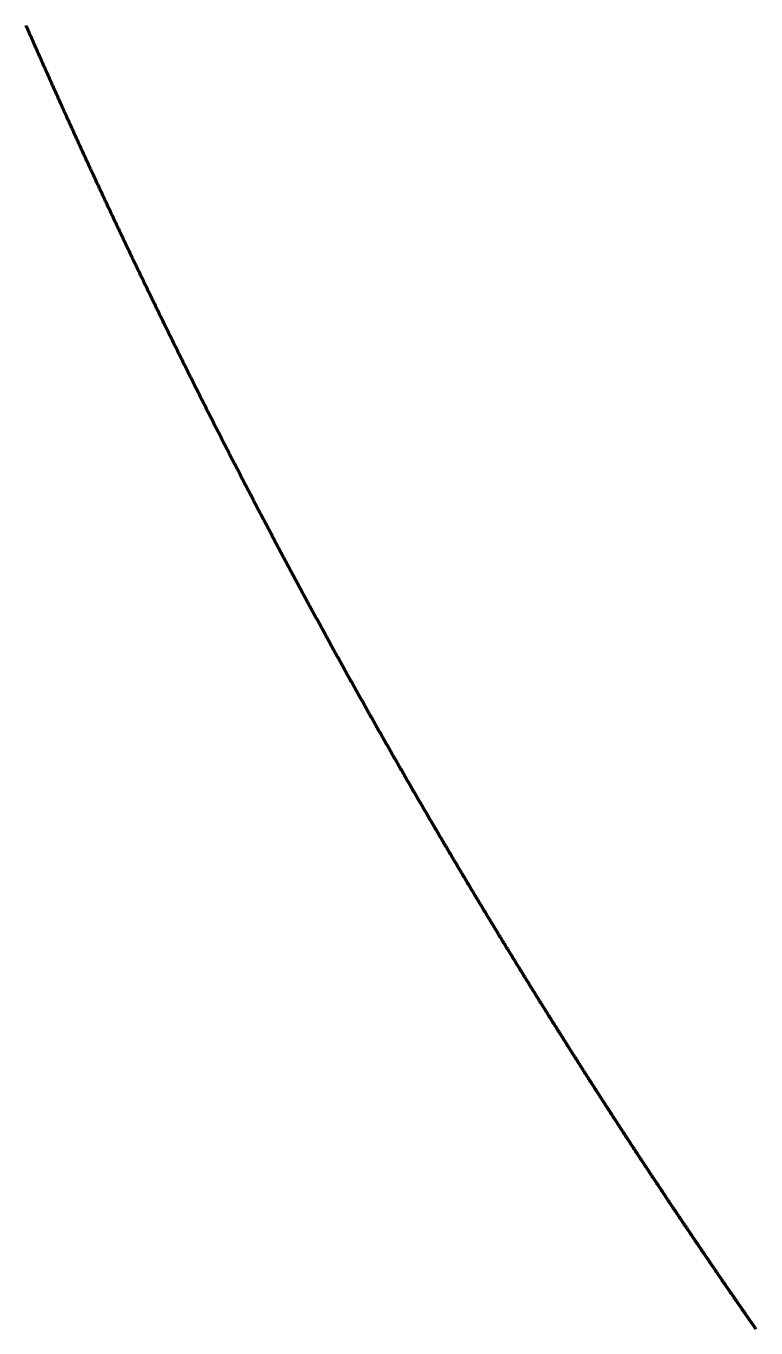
# Model space of a CAD drawing. Header units: metres. Extents: x 84843 to 90196, y 2281619 to 2289011.
# Drawn here: x 89577.7 to 89836.6, y 2282542.9 to 2283004.9 of the extents above; entities that cross this region are included whole.
import ezdxf

# ---------------------------------------------------------------- set-up
doc = ezdxf.new("R2010")
doc.units = ezdxf.units.M
doc.layers.add('Linje - 1', color=5, linetype='Continuous', lineweight=200)

msp = doc.modelspace()

# ---------------------------------------------------------------- linework, layer by layer
at = {"layer": 'Linje - 1'}
msp.add_polyline3d([(89836.64, 2282542.53, 31.22), (89836.35, 2282542.94, 31.24), (89836.07, 2282543.35, 31.25), (89835.78, 2282543.76, 31.27), (89835.5, 2282544.17, 31.28), (89835.21, 2282544.58, 31.3), (89834.93, 2282544.99, 31.31), (89834.64, 2282545.4, 31.33), (89834.36, 2282545.81, 31.34), (89834.07, 2282546.22, 31.36), (89833.79, 2282546.63, 31.37), (89833.5, 2282547.04, 31.39), (89833.22, 2282547.45, 31.4), (89832.93, 2282547.86, 31.42), (89832.65, 2282548.27, 31.43), (89832.36, 2282548.69, 31.45), (89832.08, 2282549.1, 31.46), (89831.79, 2282549.51, 31.48), (89831.51, 2282549.92, 31.49), (89831.22, 2282550.33, 31.51), (89830.94, 2282550.74, 31.52), (89830.65, 2282551.15, 31.54), (89830.37, 2282551.56, 31.55), (89830.09, 2282551.98, 31.57), (89829.8, 2282552.39, 31.59), (89829.52, 2282552.8, 31.6), (89829.23, 2282553.21, 31.62), (89828.95, 2282553.62, 31.63), (89828.67, 2282554.03, 31.65), (89828.38, 2282554.44, 31.66), (89828.1, 2282554.86, 31.68), (89827.82, 2282555.27, 31.7), (89827.53, 2282555.68, 31.71), (89827.25, 2282556.09, 31.73), (89826.97, 2282556.5, 31.74), (89826.68, 2282556.92, 31.76), (89826.4, 2282557.33, 31.78), (89826.12, 2282557.74, 31.79), (89825.83, 2282558.15, 31.81), (89825.55, 2282558.57, 31.83), (89825.27, 2282558.98, 31.84), (89824.98, 2282559.39, 31.86), (89824.7, 2282559.8, 31.87), (89824.42, 2282560.21, 31.89), (89824.14, 2282560.63, 31.91), (89823.85, 2282561.04, 31.92), (89823.57, 2282561.45, 31.94), (89823.29, 2282561.86, 31.96), (89823.01, 2282562.28, 31.97), (89822.72, 2282562.69, 31.99), (89822.44, 2282563.1, 32.01), (89822.16, 2282563.52, 32.02), (89821.88, 2282563.93, 32.04), (89821.6, 2282564.34, 32.06), (89821.31, 2282564.75, 32.07), (89821.03, 2282565.17, 32.09), (89820.75, 2282565.58, 32.11), (89820.47, 2282565.99, 32.13), (89820.19, 2282566.41, 32.14), (89819.91, 2282566.82, 32.16), (89819.63, 2282567.23, 32.18), (89819.34, 2282567.65, 32.19), (89819.06, 2282568.06, 32.21), (89818.78, 2282568.47, 32.23), (89818.5, 2282568.89, 32.25), (89818.22, 2282569.3, 32.26), (89817.94, 2282569.72, 32.28), (89817.66, 2282570.13, 32.3), (89817.38, 2282570.54, 32.32), (89817.1, 2282570.96, 32.33), (89816.82, 2282571.37, 32.35), (89816.54, 2282571.78, 32.37), (89816.26, 2282572.2, 32.39), (89815.98, 2282572.61, 32.4), (89815.69, 2282573.03, 32.42), (89815.41, 2282573.44, 32.44), (89815.13, 2282573.85, 32.46), (89814.85, 2282574.27, 32.47), (89814.57, 2282574.68, 32.49), (89814.29, 2282575.1, 32.51), (89814.01, 2282575.51, 32.53), (89813.74, 2282575.93, 32.55), (89813.46, 2282576.34, 32.56), (89813.18, 2282576.76, 32.58), (89812.9, 2282577.17, 32.6), (89812.62, 2282577.58, 32.62), (89812.34, 2282578, 32.64), (89812.06, 2282578.41, 32.66), (89811.78, 2282578.83, 32.67), (89811.5, 2282579.24, 32.69), (89811.22, 2282579.66, 32.71), (89810.94, 2282580.07, 32.73), (89810.66, 2282580.49, 32.75), (89810.38, 2282580.9, 32.77), (89810.11, 2282581.32, 32.78), (89809.83, 2282581.73, 32.8), (89809.55, 2282582.15, 32.82), (89809.27, 2282582.56, 32.84), (89808.99, 2282582.98, 32.86), (89808.71, 2282583.4, 32.88), (89808.44, 2282583.81, 32.9), (89808.16, 2282584.23, 32.92), (89807.88, 2282584.64, 32.93), (89807.6, 2282585.06, 32.95), (89807.32, 2282585.47, 32.97), (89807.04, 2282585.89, 32.99), (89806.77, 2282586.3, 33.01), (89806.49, 2282586.72, 33.03), (89806.21, 2282587.14, 33.05), (89805.93, 2282587.55, 33.07), (89805.66, 2282587.97, 33.09), (89805.38, 2282588.38, 33.11), (89805.1, 2282588.8, 33.13), (89804.82, 2282589.22, 33.15), (89804.55, 2282589.63, 33.16), (89804.27, 2282590.05, 33.18), (89803.99, 2282590.46, 33.2), (89803.72, 2282590.88, 33.22), (89803.44, 2282591.3, 33.24), (89803.16, 2282591.71, 33.26), (89802.89, 2282592.13, 33.28), (89802.61, 2282592.55, 33.3), (89802.33, 2282592.96, 33.32), (89802.06, 2282593.38, 33.34), (89801.78, 2282593.8, 33.36), (89801.5, 2282594.21, 33.38), (89801.23, 2282594.63, 33.4), (89800.95, 2282595.05, 33.42), (89800.67, 2282595.46, 33.44), (89800.4, 2282595.88, 33.46), (89800.12, 2282596.3, 33.48), (89799.85, 2282596.71, 33.5), (89799.57, 2282597.13, 33.52), (89799.3, 2282597.55, 33.54), (89799.02, 2282597.97, 33.56), (89798.74, 2282598.38, 33.58), (89798.47, 2282598.8, 33.6), (89798.19, 2282599.22, 33.62), (89797.92, 2282599.63, 33.64), (89797.64, 2282600.05, 33.66), (89797.37, 2282600.47, 33.68), (89797.09, 2282600.89, 33.7), (89796.82, 2282601.3, 33.72), (89796.54, 2282601.72, 33.74), (89796.27, 2282602.14, 33.76), (89795.99, 2282602.56, 33.78), (89795.72, 2282602.97, 33.8), (89795.44, 2282603.39, 33.82), (89795.17, 2282603.81, 33.84), (89794.89, 2282604.23, 33.86), (89794.62, 2282604.65, 33.88), (89794.35, 2282605.06, 33.9), (89794.07, 2282605.48, 33.92), (89793.8, 2282605.9, 33.94), (89793.52, 2282606.32, 33.96), (89793.25, 2282606.74, 33.98), (89792.98, 2282607.16, 34), (89792.7, 2282607.57, 34.02), (89792.43, 2282607.99, 34.04), (89792.15, 2282608.41, 34.06), (89791.88, 2282608.83, 34.08), (89791.61, 2282609.25, 34.1), (89791.33, 2282609.67, 34.12), (89791.06, 2282610.08, 34.14), (89790.79, 2282610.5, 34.16), (89790.51, 2282610.92, 34.18), (89790.24, 2282611.34, 34.2), (89789.97, 2282611.76, 34.22), (89789.69, 2282612.18, 34.24), (89789.42, 2282612.6, 34.26), (89789.15, 2282613.02, 34.28), (89788.88, 2282613.44, 34.3), (89788.6, 2282613.85, 34.32), (89788.33, 2282614.27, 34.34), (89788.06, 2282614.69, 34.36), (89787.79, 2282615.11, 34.38), (89787.51, 2282615.53, 34.4), (89787.24, 2282615.95, 34.42), (89786.97, 2282616.37, 34.44), (89786.7, 2282616.79, 34.46), (89786.42, 2282617.21, 34.48), (89786.15, 2282617.63, 34.5), (89785.88, 2282618.05, 34.52), (89785.61, 2282618.47, 34.54), (89785.34, 2282618.89, 34.56), (89785.06, 2282619.31, 34.58), (89784.79, 2282619.73, 34.6), (89784.52, 2282620.15, 34.62), (89784.25, 2282620.57, 34.64), (89783.98, 2282620.99, 34.66), (89783.71, 2282621.41, 34.68), (89783.44, 2282621.83, 34.7), (89783.17, 2282622.25, 34.72), (89782.89, 2282622.67, 34.74), (89782.62, 2282623.09, 34.76), (89782.35, 2282623.51, 34.78), (89782.08, 2282623.93, 34.8), (89781.81, 2282624.35, 34.82), (89781.54, 2282624.77, 34.84), (89781.27, 2282625.19, 34.86), (89781, 2282625.61, 34.88), (89780.73, 2282626.03, 34.9), (89780.46, 2282626.45, 34.92), (89780.19, 2282626.87, 34.94), (89779.92, 2282627.29, 34.96), (89779.65, 2282627.71, 34.98), (89779.38, 2282628.13, 35), (89779.11, 2282628.55, 35.02), (89778.84, 2282628.98, 35.04), (89778.57, 2282629.4, 35.06), (89778.3, 2282629.82, 35.08), (89778.03, 2282630.24, 35.1), (89777.76, 2282630.66, 35.12), (89777.49, 2282631.08, 35.14), (89777.22, 2282631.5, 35.16), (89776.95, 2282631.92, 35.18), (89776.68, 2282632.34, 35.2), (89776.41, 2282632.77, 35.22), (89776.14, 2282633.19, 35.24), (89775.87, 2282633.61, 35.26), (89775.6, 2282634.03, 35.28), (89775.34, 2282634.45, 35.3), (89775.07, 2282634.87, 35.32), (89774.8, 2282635.29, 35.34), (89774.53, 2282635.72, 35.36), (89774.26, 2282636.14, 35.38), (89773.99, 2282636.56, 35.4), (89773.72, 2282636.98, 35.42), (89773.46, 2282637.4, 35.44), (89773.19, 2282637.83, 35.46), (89772.92, 2282638.25, 35.48), (89772.65, 2282638.67, 35.5), (89772.38, 2282639.09, 35.52), (89772.12, 2282639.51, 35.54), (89771.85, 2282639.94, 35.56), (89771.58, 2282640.36, 35.58), (89771.31, 2282640.78, 35.6), (89771.04, 2282641.2, 35.62), (89770.78, 2282641.63, 35.64), (89770.51, 2282642.05, 35.66), (89770.24, 2282642.47, 35.68), (89769.97, 2282642.89, 35.7), (89769.71, 2282643.32, 35.72), (89769.44, 2282643.74, 35.74), (89769.17, 2282644.16, 35.76), (89768.91, 2282644.58, 35.78), (89768.64, 2282645.01, 35.8), (89768.37, 2282645.43, 35.82), (89768.11, 2282645.85, 35.84), (89767.84, 2282646.27, 35.86), (89767.57, 2282646.7, 35.88), (89767.31, 2282647.12, 35.9), (89767.04, 2282647.54, 35.92), (89766.77, 2282647.97, 35.94), (89766.51, 2282648.39, 35.96), (89766.24, 2282648.81, 35.98), (89765.97, 2282649.24, 36), (89765.71, 2282649.66, 36.02), (89765.44, 2282650.08, 36.04), (89765.18, 2282650.51, 36.06), (89764.91, 2282650.93, 36.08), (89764.64, 2282651.35, 36.1), (89764.38, 2282651.78, 36.12), (89764.11, 2282652.2, 36.14), (89763.85, 2282652.62, 36.16), (89763.58, 2282653.05, 36.18), (89763.32, 2282653.47, 36.2), (89763.05, 2282653.9, 36.22), (89762.79, 2282654.32, 36.24), (89762.52, 2282654.74, 36.26), (89762.26, 2282655.17, 36.28), (89761.99, 2282655.59, 36.3), (89761.73, 2282656.02, 36.32), (89761.46, 2282656.44, 36.34), (89761.2, 2282656.86, 36.36), (89760.93, 2282657.29, 36.38), (89760.67, 2282657.71, 36.4), (89760.4, 2282658.14, 36.42), (89760.14, 2282658.56, 36.44), (89759.87, 2282658.99, 36.46), (89759.61, 2282659.41, 36.48), (89759.35, 2282659.83, 36.5), (89759.08, 2282660.26, 36.52), (89758.82, 2282660.68, 36.54), (89758.55, 2282661.11, 36.56), (89758.29, 2282661.53, 36.58), (89758.03, 2282661.96, 36.6), (89757.76, 2282662.38, 36.62), (89757.5, 2282662.81, 36.64), (89757.23, 2282663.23, 36.66), (89756.97, 2282663.66, 36.68), (89756.71, 2282664.08, 36.7), (89756.44, 2282664.51, 36.72), (89756.18, 2282664.93, 36.74), (89755.92, 2282665.36, 36.76), (89755.66, 2282665.78, 36.78), (89755.39, 2282666.21, 36.8), (89755.13, 2282666.63, 36.82), (89754.87, 2282667.06, 36.84), (89754.6, 2282667.48, 36.86), (89754.34, 2282667.91, 36.88), (89754.08, 2282668.34, 36.9), (89753.82, 2282668.76, 36.92), (89753.55, 2282669.19, 36.94), (89753.29, 2282669.61, 36.96), (89753.03, 2282670.04, 36.98), (89752.77, 2282670.46, 37), (89752.5, 2282670.89, 37.02), (89752.24, 2282671.31, 37.04), (89751.98, 2282671.74, 37.06), (89751.72, 2282672.17, 37.08), (89751.46, 2282672.59, 37.1), (89751.19, 2282673.02, 37.12), (89750.93, 2282673.44, 37.14), (89750.67, 2282673.87, 37.16), (89750.41, 2282674.3, 37.18), (89750.15, 2282674.72, 37.2), (89749.89, 2282675.15, 37.22), (89749.63, 2282675.58, 37.24), (89749.36, 2282676, 37.26), (89749.1, 2282676.43, 37.28), (89748.84, 2282676.85, 37.3), (89748.58, 2282677.28, 37.32), (89748.32, 2282677.71, 37.34), (89748.06, 2282678.13, 37.36), (89747.8, 2282678.56, 37.38), (89747.54, 2282678.99, 37.4), (89747.28, 2282679.41, 37.42), (89747.02, 2282679.84, 37.44), (89746.76, 2282680.27, 37.46), (89746.5, 2282680.7, 37.48), (89746.24, 2282681.12, 37.5), (89745.98, 2282681.55, 37.52), (89745.72, 2282681.98, 37.54), (89745.46, 2282682.4, 37.56), (89745.2, 2282682.83, 37.58), (89744.94, 2282683.26, 37.6), (89744.68, 2282683.68, 37.62), (89744.42, 2282684.11, 37.64), (89744.16, 2282684.54, 37.66), (89743.9, 2282684.97, 37.68), (89743.64, 2282685.39, 37.7), (89743.38, 2282685.82, 37.72), (89743.12, 2282686.25, 37.74), (89742.86, 2282686.68, 37.76), (89742.6, 2282687.1, 37.78), (89742.34, 2282687.53, 37.8), (89742.08, 2282687.96, 37.82), (89741.82, 2282688.39, 37.84), (89741.57, 2282688.82, 37.86), (89741.31, 2282689.24, 37.88), (89741.05, 2282689.67, 37.9), (89740.79, 2282690.1, 37.92), (89740.53, 2282690.53, 37.94), (89740.27, 2282690.95, 37.96), (89740.01, 2282691.38, 37.98), (89739.76, 2282691.81, 38), (89739.5, 2282692.24, 38.02), (89739.24, 2282692.67, 38.03), (89738.98, 2282693.1, 38.05), (89738.72, 2282693.52, 38.07), (89738.47, 2282693.95, 38.09), (89738.21, 2282694.38, 38.11), (89737.95, 2282694.81, 38.13), (89737.69, 2282695.24, 38.15), (89737.44, 2282695.67, 38.17), (89737.18, 2282696.1, 38.19), (89736.92, 2282696.52, 38.21), (89736.66, 2282696.95, 38.23), (89736.41, 2282697.38, 38.25), (89736.15, 2282697.81, 38.27), (89735.89, 2282698.24, 38.29), (89735.63, 2282698.67, 38.31), (89735.38, 2282699.1, 38.33), (89735.12, 2282699.53, 38.34), (89734.86, 2282699.95, 38.36), (89734.61, 2282700.38, 38.38), (89734.35, 2282700.81, 38.4), (89734.09, 2282701.24, 38.42), (89733.84, 2282701.67, 38.44), (89733.58, 2282702.1, 38.46), (89733.33, 2282702.53, 38.48), (89733.07, 2282702.96, 38.5), (89732.81, 2282703.39, 38.52), (89732.56, 2282703.82, 38.54), (89732.3, 2282704.25, 38.55), (89732.05, 2282704.68, 38.57), (89731.79, 2282705.11, 38.59), (89731.53, 2282705.54, 38.61), (89731.28, 2282705.97, 38.63), (89731.02, 2282706.4, 38.65), (89730.77, 2282706.83, 38.67), (89730.51, 2282707.26, 38.69), (89730.26, 2282707.69, 38.71), (89730, 2282708.12, 38.72), (89729.75, 2282708.55, 38.74), (89729.49, 2282708.98, 38.76), (89729.24, 2282709.41, 38.78), (89728.98, 2282709.84, 38.8), (89728.73, 2282710.27, 38.82), (89728.47, 2282710.7, 38.84), (89728.22, 2282711.13, 38.86), (89727.96, 2282711.56, 38.87), (89727.71, 2282711.99, 38.89), (89727.45, 2282712.42, 38.91), (89727.2, 2282712.85, 38.93), (89726.94, 2282713.28, 38.95), (89726.69, 2282713.71, 38.97), (89726.44, 2282714.14, 38.99), (89726.18, 2282714.57, 39.01), (89725.93, 2282715, 39.02), (89725.67, 2282715.43, 39.04), (89725.42, 2282715.86, 39.06), (89725.17, 2282716.29, 39.08), (89724.91, 2282716.72, 39.1), (89724.66, 2282717.16, 39.12), (89724.41, 2282717.59, 39.13), (89724.15, 2282718.02, 39.15), (89723.9, 2282718.45, 39.17), (89723.65, 2282718.88, 39.19), (89723.39, 2282719.31, 39.21), (89723.14, 2282719.74, 39.23), (89722.89, 2282720.17, 39.24), (89722.63, 2282720.6, 39.26), (89722.38, 2282721.04, 39.28), (89722.13, 2282721.47, 39.3), (89721.88, 2282721.9, 39.32), (89721.62, 2282722.33, 39.34), (89721.37, 2282722.76, 39.35), (89721.12, 2282723.19, 39.37), (89720.87, 2282723.62, 39.39), (89720.61, 2282724.06, 39.41), (89720.36, 2282724.49, 39.43), (89720.11, 2282724.92, 39.44), (89719.86, 2282725.35, 39.46), (89719.6, 2282725.78, 39.48), (89719.35, 2282726.22, 39.5), (89719.1, 2282726.65, 39.52), (89718.85, 2282727.08, 39.53), (89718.6, 2282727.51, 39.55), (89718.35, 2282727.94, 39.57), (89718.09, 2282728.38, 39.59), (89717.84, 2282728.81, 39.61), (89717.59, 2282729.24, 39.62), (89717.34, 2282729.67, 39.64), (89717.09, 2282730.1, 39.66), (89716.84, 2282730.54, 39.68), (89716.59, 2282730.97, 39.7), (89716.34, 2282731.4, 39.71), (89716.09, 2282731.83, 39.73), (89715.83, 2282732.27, 39.75), (89715.58, 2282732.7, 39.77), (89715.33, 2282733.13, 39.78), (89715.08, 2282733.57, 39.8), (89714.83, 2282734, 39.82), (89714.58, 2282734.43, 39.84), (89714.33, 2282734.86, 39.86), (89714.08, 2282735.3, 39.87), (89713.83, 2282735.73, 39.89), (89713.58, 2282736.16, 39.91), (89713.33, 2282736.6, 39.93), (89713.08, 2282737.03, 39.94), (89712.83, 2282737.46, 39.96), (89712.58, 2282737.89, 39.98), (89712.33, 2282738.33, 40), (89712.08, 2282738.76, 40.01), (89711.83, 2282739.19, 40.03), (89711.58, 2282739.63, 40.05), (89711.33, 2282740.06, 40.07), (89711.08, 2282740.49, 40.08), (89710.84, 2282740.93, 40.1), (89710.59, 2282741.36, 40.12), (89710.34, 2282741.8, 40.13), (89710.09, 2282742.23, 40.15), (89709.84, 2282742.66, 40.17), (89709.59, 2282743.1, 40.19), (89709.34, 2282743.53, 40.2), (89709.09, 2282743.96, 40.22), (89708.85, 2282744.4, 40.24), (89708.6, 2282744.83, 40.26), (89708.35, 2282745.27, 40.27), (89708.1, 2282745.7, 40.29), (89707.85, 2282746.13, 40.31), (89707.6, 2282746.57, 40.32), (89707.36, 2282747, 40.34), (89707.11, 2282747.44, 40.36), (89706.86, 2282747.87, 40.38), (89706.61, 2282748.3, 40.39), (89706.36, 2282748.74, 40.41), (89706.12, 2282749.17, 40.43), (89705.87, 2282749.61, 40.44), (89705.62, 2282750.04, 40.46), (89705.37, 2282750.48, 40.48), (89705.13, 2282750.91, 40.49), (89704.88, 2282751.35, 40.51), (89704.63, 2282751.78, 40.53), (89704.39, 2282752.22, 40.54), (89704.14, 2282752.65, 40.56), (89703.89, 2282753.08, 40.58), (89703.64, 2282753.52, 40.6), (89703.4, 2282753.95, 40.61), (89703.15, 2282754.39, 40.63), (89702.9, 2282754.82, 40.65), (89702.66, 2282755.26, 40.66), (89702.41, 2282755.69, 40.68), (89702.17, 2282756.13, 40.7), (89701.92, 2282756.56, 40.71), (89701.67, 2282757, 40.73), (89701.43, 2282757.43, 40.75), (89701.18, 2282757.87, 40.76), (89700.93, 2282758.31, 40.78), (89700.69, 2282758.74, 40.8), (89700.44, 2282759.18, 40.81), (89700.2, 2282759.61, 40.83), (89699.95, 2282760.05, 40.85), (89699.71, 2282760.48, 40.86), (89699.46, 2282760.92, 40.88), (89699.22, 2282761.35, 40.89), (89698.97, 2282761.79, 40.91), (89698.72, 2282762.23, 40.93), (89698.48, 2282762.66, 40.94), (89698.23, 2282763.1, 40.96), (89697.99, 2282763.53, 40.98), (89697.74, 2282763.97, 40.99), (89697.5, 2282764.4, 41.01), (89697.26, 2282764.84, 41.03), (89697.01, 2282765.28, 41.04), (89696.77, 2282765.71, 41.06), (89696.52, 2282766.15, 41.07), (89696.28, 2282766.59, 41.09), (89696.03, 2282767.02, 41.11), (89695.79, 2282767.46, 41.12), (89695.54, 2282767.89, 41.14), (89695.3, 2282768.33, 41.16), (89695.06, 2282768.77, 41.17), (89694.81, 2282769.2, 41.19), (89694.57, 2282769.64, 41.2), (89694.32, 2282770.08, 41.22), (89694.08, 2282770.51, 41.24), (89693.84, 2282770.95, 41.25), (89693.59, 2282771.39, 41.27), (89693.35, 2282771.82, 41.28), (89693.11, 2282772.26, 41.3), (89692.86, 2282772.7, 41.32), (89692.62, 2282773.13, 41.33), (89692.38, 2282773.57, 41.35), (89692.13, 2282774.01, 41.36), (89691.89, 2282774.44, 41.38), (89691.65, 2282774.88, 41.4), (89691.41, 2282775.32, 41.41), (89691.16, 2282775.76, 41.43), (89690.92, 2282776.19, 41.44), (89690.68, 2282776.63, 41.46), (89690.44, 2282777.07, 41.47), (89690.19, 2282777.5, 41.49), (89689.95, 2282777.94, 41.51), (89689.71, 2282778.38, 41.52), (89689.47, 2282778.82, 41.54), (89689.22, 2282779.25, 41.55), (89688.98, 2282779.69, 41.57), (89688.74, 2282780.13, 41.58), (89688.5, 2282780.57, 41.6), (89688.26, 2282781, 41.62), (89688.01, 2282781.44, 41.63), (89687.77, 2282781.88, 41.65), (89687.53, 2282782.32, 41.66), (89687.29, 2282782.76, 41.68), (89687.05, 2282783.19, 41.69), (89686.81, 2282783.63, 41.71), (89686.57, 2282784.07, 41.72), (89686.33, 2282784.51, 41.74), (89686.08, 2282784.95, 41.76), (89685.84, 2282785.38, 41.77), (89685.6, 2282785.82, 41.79), (89685.36, 2282786.26, 41.8), (89685.12, 2282786.7, 41.82), (89684.88, 2282787.14, 41.83), (89684.64, 2282787.58, 41.85), (89684.4, 2282788.01, 41.86), (89684.16, 2282788.45, 41.88), (89683.92, 2282788.89, 41.89), (89683.68, 2282789.33, 41.91), (89683.44, 2282789.77, 41.92), (89683.2, 2282790.21, 41.94), (89682.96, 2282790.64, 41.95), (89682.72, 2282791.08, 41.97), (89682.48, 2282791.52, 41.98), (89682.24, 2282791.96, 42), (89682, 2282792.4, 42.01), (89681.76, 2282792.84, 42.03), (89681.52, 2282793.28, 42.04), (89681.28, 2282793.72, 42.06), (89681.04, 2282794.16, 42.07), (89680.8, 2282794.59, 42.09), (89680.56, 2282795.03, 42.1), (89680.32, 2282795.47, 42.12), (89680.09, 2282795.91, 42.13), (89679.85, 2282796.35, 42.15), (89679.61, 2282796.79, 42.16), (89679.37, 2282797.23, 42.18), (89679.13, 2282797.67, 42.19), (89678.89, 2282798.11, 42.21), (89678.65, 2282798.55, 42.22), (89678.41, 2282798.99, 42.24), (89678.18, 2282799.43, 42.25), (89677.94, 2282799.87, 42.27), (89677.7, 2282800.31, 42.28), (89677.46, 2282800.75, 42.3), (89677.22, 2282801.19, 42.31), (89676.99, 2282801.63, 42.33), (89676.75, 2282802.07, 42.34), (89676.51, 2282802.51, 42.36), (89676.27, 2282802.95, 42.37), (89676.03, 2282803.39, 42.39), (89675.8, 2282803.82, 42.4), (89675.56, 2282804.27, 42.41), (89675.32, 2282804.71, 42.43), (89675.09, 2282805.15, 42.44), (89674.85, 2282805.59, 42.46), (89674.61, 2282806.03, 42.47), (89674.37, 2282806.47, 42.49), (89674.14, 2282806.91, 42.5), (89673.9, 2282807.35, 42.52), (89673.66, 2282807.79, 42.53), (89673.43, 2282808.23, 42.55), (89673.19, 2282808.67, 42.56), (89672.95, 2282809.11, 42.57), (89672.72, 2282809.55, 42.59), (89672.48, 2282809.99, 42.6), (89672.24, 2282810.43, 42.62), (89672.01, 2282810.87, 42.63), (89671.77, 2282811.31, 42.65), (89671.54, 2282811.75, 42.66), (89671.3, 2282812.19, 42.67), (89671.06, 2282812.63, 42.69), (89670.83, 2282813.07, 42.7), (89670.59, 2282813.52, 42.72), (89670.36, 2282813.96, 42.73), (89670.12, 2282814.4, 42.74), (89669.89, 2282814.84, 42.76), (89669.65, 2282815.28, 42.77), (89669.42, 2282815.72, 42.79), (89669.18, 2282816.16, 42.8), (89668.94, 2282816.6, 42.82), (89668.71, 2282817.04, 42.83), (89668.47, 2282817.49, 42.84), (89668.24, 2282817.93, 42.86), (89668, 2282818.37, 42.87), (89667.77, 2282818.81, 42.89), (89667.54, 2282819.25, 42.9), (89667.3, 2282819.69, 42.91), (89667.07, 2282820.14, 42.93), (89666.83, 2282820.58, 42.94), (89666.6, 2282821.02, 42.95), (89666.36, 2282821.46, 42.97), (89666.13, 2282821.9, 42.98), (89665.9, 2282822.34, 43), (89665.66, 2282822.79, 43.01), (89665.43, 2282823.23, 43.02), (89665.19, 2282823.67, 43.04), (89664.96, 2282824.11, 43.05), (89664.73, 2282824.55, 43.06), (89664.49, 2282825, 43.08), (89664.26, 2282825.44, 43.09), (89664.03, 2282825.88, 43.11), (89663.79, 2282826.32, 43.12), (89663.56, 2282826.76, 43.13), (89663.33, 2282827.21, 43.15), (89663.09, 2282827.65, 43.16), (89662.86, 2282828.09, 43.17), (89662.63, 2282828.53, 43.19), (89662.39, 2282828.98, 43.2), (89662.16, 2282829.42, 43.21), (89661.93, 2282829.86, 43.23), (89661.7, 2282830.3, 43.24), (89661.46, 2282830.75, 43.25), (89661.23, 2282831.19, 43.27), (89661, 2282831.63, 43.28), (89660.77, 2282832.07, 43.29), (89660.53, 2282832.52, 43.31), (89660.3, 2282832.96, 43.32), (89660.07, 2282833.4, 43.33), (89659.84, 2282833.85, 43.35), (89659.61, 2282834.29, 43.36), (89659.37, 2282834.73, 43.37), (89659.14, 2282835.18, 43.39), (89658.91, 2282835.62, 43.4), (89658.68, 2282836.06, 43.41), (89658.45, 2282836.5, 43.43), (89658.22, 2282836.95, 43.44), (89657.98, 2282837.39, 43.45), (89657.75, 2282837.83, 43.47), (89657.52, 2282838.28, 43.48), (89657.29, 2282838.72, 43.49), (89657.06, 2282839.16, 43.51), (89656.83, 2282839.61, 43.52), (89656.6, 2282840.05, 43.53), (89656.37, 2282840.5, 43.54), (89656.14, 2282840.94, 43.56), (89655.91, 2282841.38, 43.57), (89655.68, 2282841.83, 43.58), (89655.45, 2282842.27, 43.6), (89655.22, 2282842.71, 43.61), (89654.99, 2282843.16, 43.62), (89654.75, 2282843.6, 43.64), (89654.52, 2282844.05, 43.65), (89654.29, 2282844.49, 43.66), (89654.06, 2282844.93, 43.67), (89653.84, 2282845.38, 43.69), (89653.61, 2282845.82, 43.7), (89653.38, 2282846.27, 43.71), (89653.15, 2282846.71, 43.72), (89652.92, 2282847.15, 43.74), (89652.69, 2282847.6, 43.75), (89652.46, 2282848.04, 43.76), (89652.23, 2282848.49, 43.78), (89652, 2282848.93, 43.79), (89651.77, 2282849.38, 43.8), (89651.54, 2282849.82, 43.81), (89651.31, 2282850.26, 43.83), (89651.08, 2282850.71, 43.84), (89650.85, 2282851.15, 43.85), (89650.63, 2282851.6, 43.86), (89650.4, 2282852.04, 43.88), (89650.17, 2282852.49, 43.89), (89649.94, 2282852.93, 43.9), (89649.71, 2282853.38, 43.91), (89649.48, 2282853.82, 43.93), (89649.26, 2282854.27, 43.94), (89649.03, 2282854.71, 43.95), (89648.8, 2282855.16, 43.96), (89648.57, 2282855.6, 43.98), (89648.34, 2282856.05, 43.99), (89648.12, 2282856.49, 44), (89647.89, 2282856.94, 44.01), (89647.66, 2282857.38, 44.02), (89647.43, 2282857.83, 44.04), (89647.21, 2282858.27, 44.05), (89646.98, 2282858.72, 44.06), (89646.75, 2282859.16, 44.07), (89646.52, 2282859.61, 44.09), (89646.3, 2282860.05, 44.1), (89646.07, 2282860.5, 44.11), (89645.84, 2282860.95, 44.12), (89645.62, 2282861.39, 44.13), (89645.39, 2282861.84, 44.15), (89645.16, 2282862.28, 44.16), (89644.94, 2282862.73, 44.17), (89644.71, 2282863.17, 44.18), (89644.48, 2282863.62, 44.19), (89644.26, 2282864.07, 44.21), (89644.03, 2282864.51, 44.22), (89643.8, 2282864.96, 44.23), (89643.58, 2282865.4, 44.24), (89643.35, 2282865.85, 44.25), (89643.13, 2282866.3, 44.27), (89642.9, 2282866.74, 44.28), (89642.67, 2282867.19, 44.29), (89642.45, 2282867.63, 44.3), (89642.22, 2282868.08, 44.31), (89642, 2282868.53, 44.32), (89641.77, 2282868.97, 44.34), (89641.55, 2282869.42, 44.35), (89641.32, 2282869.87, 44.36), (89641.1, 2282870.31, 44.37), (89640.87, 2282870.76, 44.38), (89640.65, 2282871.2, 44.4), (89640.42, 2282871.65, 44.41), (89640.2, 2282872.1, 44.42), (89639.97, 2282872.54, 44.43), (89639.75, 2282872.99, 44.44), (89639.52, 2282873.44, 44.45), (89639.3, 2282873.88, 44.46), (89639.07, 2282874.33, 44.48), (89638.85, 2282874.78, 44.49), (89638.62, 2282875.22, 44.5), (89638.4, 2282875.67, 44.51), (89638.18, 2282876.12, 44.52), (89637.95, 2282876.57, 44.53), (89637.73, 2282877.01, 44.55), (89637.5, 2282877.46, 44.56), (89637.28, 2282877.91, 44.57), (89637.06, 2282878.35, 44.58), (89636.83, 2282878.8, 44.59), (89636.61, 2282879.25, 44.6), (89636.39, 2282879.7, 44.61), (89636.16, 2282880.14, 44.62), (89635.94, 2282880.59, 44.64), (89635.72, 2282881.04, 44.65), (89635.49, 2282881.49, 44.66), (89635.27, 2282881.93, 44.67), (89635.05, 2282882.38, 44.68), (89634.82, 2282882.83, 44.69), (89634.6, 2282883.28, 44.7), (89634.38, 2282883.72, 44.71), (89634.16, 2282884.17, 44.73), (89633.93, 2282884.62, 44.74), (89633.71, 2282885.07, 44.75), (89633.49, 2282885.51, 44.76), (89633.27, 2282885.96, 44.77), (89633.04, 2282886.41, 44.78), (89632.82, 2282886.86, 44.79), (89632.6, 2282887.31, 44.8), (89632.38, 2282887.75, 44.81), (89632.16, 2282888.2, 44.82), (89631.93, 2282888.65, 44.84), (89631.71, 2282889.1, 44.85), (89631.49, 2282889.55, 44.86), (89631.27, 2282889.99, 44.87), (89631.05, 2282890.44, 44.88), (89630.83, 2282890.89, 44.89), (89630.6, 2282891.34, 44.9), (89630.38, 2282891.79, 44.91), (89630.16, 2282892.24, 44.92), (89629.94, 2282892.68, 44.93), (89629.72, 2282893.13, 44.94), (89629.5, 2282893.58, 44.95), (89629.28, 2282894.03, 44.96), (89629.06, 2282894.48, 44.98), (89628.84, 2282894.93, 44.99), (89628.62, 2282895.38, 45), (89628.4, 2282895.83, 45.01), (89628.18, 2282896.27, 45.02), (89627.96, 2282896.72, 45.03), (89627.73, 2282897.17, 45.04), (89627.51, 2282897.62, 45.05), (89627.29, 2282898.07, 45.06), (89627.07, 2282898.52, 45.07), (89626.85, 2282898.97, 45.08), (89626.63, 2282899.42, 45.09), (89626.42, 2282899.87, 45.1), (89626.2, 2282900.32, 45.11), (89625.98, 2282900.76, 45.12), (89625.76, 2282901.21, 45.13), (89625.54, 2282901.66, 45.14), (89625.32, 2282902.11, 45.15), (89625.1, 2282902.56, 45.16), (89624.88, 2282903.01, 45.17), (89624.66, 2282903.46, 45.18), (89624.44, 2282903.91, 45.2), (89624.22, 2282904.36, 45.21), (89624, 2282904.81, 45.22), (89623.78, 2282905.26, 45.23), (89623.57, 2282905.71, 45.24), (89623.35, 2282906.16, 45.25), (89623.13, 2282906.61, 45.26), (89622.91, 2282907.06, 45.27), (89622.69, 2282907.51, 45.28), (89622.47, 2282907.96, 45.29), (89622.26, 2282908.41, 45.3), (89622.04, 2282908.86, 45.31), (89621.82, 2282909.31, 45.32), (89621.6, 2282909.76, 45.33), (89621.38, 2282910.21, 45.34), (89621.17, 2282910.66, 45.35), (89620.95, 2282911.11, 45.36), (89620.73, 2282911.56, 45.37), (89620.51, 2282912.01, 45.38), (89620.3, 2282912.46, 45.39), (89620.08, 2282912.91, 45.4), (89619.86, 2282913.36, 45.41), (89619.64, 2282913.81, 45.42), (89619.43, 2282914.26, 45.43), (89619.21, 2282914.71, 45.44), (89618.99, 2282915.16, 45.45), (89618.78, 2282915.61, 45.46), (89618.56, 2282916.06, 45.46), (89618.34, 2282916.51, 45.47), (89618.13, 2282916.96, 45.48), (89617.91, 2282917.41, 45.49), (89617.69, 2282917.86, 45.5), (89617.48, 2282918.31, 45.51), (89617.26, 2282918.77, 45.52), (89617.05, 2282919.22, 45.53), (89616.83, 2282919.67, 45.54), (89616.61, 2282920.12, 45.55), (89616.4, 2282920.57, 45.56), (89616.18, 2282921.02, 45.57), (89615.97, 2282921.47, 45.58), (89615.75, 2282921.92, 45.59), (89615.53, 2282922.37, 45.6), (89615.32, 2282922.82, 45.61), (89615.1, 2282923.28, 45.62), (89614.89, 2282923.73, 45.63), (89614.67, 2282924.18, 45.64), (89614.46, 2282924.63, 45.65), (89614.24, 2282925.08, 45.66), (89614.03, 2282925.53, 45.67), (89613.81, 2282925.98, 45.67), (89613.6, 2282926.44, 45.68), (89613.38, 2282926.89, 45.69), (89613.17, 2282927.34, 45.7), (89612.95, 2282927.79, 45.71), (89612.74, 2282928.24, 45.72), (89612.53, 2282928.69, 45.73), (89612.31, 2282929.15, 45.74), (89612.1, 2282929.6, 45.75), (89611.88, 2282930.05, 45.76), (89611.67, 2282930.5, 45.77), (89611.45, 2282930.95, 45.78), (89611.24, 2282931.4, 45.78), (89611.03, 2282931.86, 45.79), (89610.81, 2282932.31, 45.8), (89610.6, 2282932.76, 45.81), (89610.39, 2282933.21, 45.82), (89610.17, 2282933.67, 45.83), (89609.96, 2282934.12, 45.84), (89609.75, 2282934.57, 45.85), (89609.53, 2282935.02, 45.86), (89609.32, 2282935.47, 45.87), (89609.11, 2282935.93, 45.87), (89608.89, 2282936.38, 45.88), (89608.68, 2282936.83, 45.89), (89608.47, 2282937.28, 45.9), (89608.25, 2282937.74, 45.91), (89608.04, 2282938.19, 45.92), (89607.83, 2282938.64, 45.93), (89607.62, 2282939.09, 45.94), (89607.4, 2282939.55, 45.95), (89607.19, 2282940, 45.95), (89606.98, 2282940.45, 45.96), (89606.77, 2282940.9, 45.97), (89606.56, 2282941.36, 45.98), (89606.34, 2282941.81, 45.99), (89606.13, 2282942.26, 46), (89605.92, 2282942.72, 46.01), (89605.71, 2282943.17, 46.01), (89605.5, 2282943.62, 46.02), (89605.29, 2282944.08, 46.03), (89605.07, 2282944.53, 46.04), (89604.86, 2282944.98, 46.05), (89604.65, 2282945.43, 46.06), (89604.44, 2282945.89, 46.07), (89604.23, 2282946.34, 46.07), (89604.02, 2282946.79, 46.08), (89603.81, 2282947.25, 46.09), (89603.6, 2282947.7, 46.1), (89603.39, 2282948.15, 46.11), (89603.17, 2282948.61, 46.12), (89602.96, 2282949.06, 46.12), (89602.75, 2282949.51, 46.13), (89602.54, 2282949.97, 46.14), (89602.33, 2282950.42, 46.15), (89602.12, 2282950.88, 46.16), (89601.91, 2282951.33, 46.17), (89601.7, 2282951.78, 46.17), (89601.49, 2282952.24, 46.18), (89601.28, 2282952.69, 46.19), (89601.07, 2282953.14, 46.2), (89600.86, 2282953.6, 46.21), (89600.65, 2282954.05, 46.21), (89600.44, 2282954.51, 46.22), (89600.23, 2282954.96, 46.23), (89600.02, 2282955.41, 46.24), (89599.81, 2282955.87, 46.25), (89599.61, 2282956.32, 46.26), (89599.4, 2282956.78, 46.26), (89599.19, 2282957.23, 46.27), (89598.98, 2282957.68, 46.28), (89598.77, 2282958.14, 46.29), (89598.56, 2282958.59, 46.3), (89598.35, 2282959.05, 46.3), (89598.14, 2282959.5, 46.31), (89597.93, 2282959.96, 46.32), (89597.73, 2282960.41, 46.33), (89597.52, 2282960.87, 46.33), (89597.31, 2282961.32, 46.34), (89597.1, 2282961.77, 46.35), (89596.89, 2282962.23, 46.36), (89596.68, 2282962.68, 46.37), (89596.48, 2282963.14, 46.37), (89596.27, 2282963.59, 46.38), (89596.06, 2282964.05, 46.39), (89595.85, 2282964.5, 46.4), (89595.64, 2282964.96, 46.4), (89595.44, 2282965.41, 46.41), (89595.23, 2282965.87, 46.42), (89595.02, 2282966.32, 46.43), (89594.81, 2282966.78, 46.43), (89594.61, 2282967.23, 46.44), (89594.4, 2282967.69, 46.45), (89594.19, 2282968.14, 46.46), (89593.99, 2282968.6, 46.46), (89593.78, 2282969.05, 46.47), (89593.57, 2282969.51, 46.48), (89593.37, 2282969.96, 46.49), (89593.16, 2282970.42, 46.49), (89592.95, 2282970.87, 46.5), (89592.75, 2282971.33, 46.51), (89592.54, 2282971.78, 46.52), (89592.33, 2282972.24, 46.52), (89592.13, 2282972.7, 46.53), (89591.92, 2282973.15, 46.54), (89591.71, 2282973.61, 46.55), (89591.51, 2282974.06, 46.55), (89591.3, 2282974.52, 46.56), (89591.1, 2282974.97, 46.57), (89590.89, 2282975.43, 46.58), (89590.69, 2282975.88, 46.58), (89590.48, 2282976.34, 46.59), (89590.27, 2282976.8, 46.6), (89590.07, 2282977.25, 46.6), (89589.86, 2282977.71, 46.61), (89589.66, 2282978.16, 46.62), (89589.45, 2282978.62, 46.63), (89589.25, 2282979.08, 46.63), (89589.04, 2282979.53, 46.64), (89588.84, 2282979.99, 46.65), (89588.63, 2282980.44, 46.65), (89588.43, 2282980.9, 46.66), (89588.22, 2282981.36, 46.67), (89588.02, 2282981.81, 46.67), (89587.82, 2282982.27, 46.68), (89587.61, 2282982.73, 46.69), (89587.41, 2282983.18, 46.7), (89587.2, 2282983.64, 46.7), (89587, 2282984.09, 46.71), (89586.79, 2282984.55, 46.72), (89586.59, 2282985.01, 46.72), (89586.39, 2282985.46, 46.73), (89586.18, 2282985.92, 46.74), (89585.98, 2282986.38, 46.74), (89585.78, 2282986.83, 46.75), (89585.57, 2282987.29, 46.76), (89585.37, 2282987.75, 46.76), (89585.16, 2282988.2, 46.77), (89584.96, 2282988.66, 46.78), (89584.76, 2282989.12, 46.78), (89584.56, 2282989.57, 46.79), (89584.35, 2282990.03, 46.8), (89584.15, 2282990.49, 46.8), (89583.95, 2282990.95, 46.81), (89583.74, 2282991.4, 46.82), (89583.54, 2282991.86, 46.82), (89583.34, 2282992.32, 46.83), (89583.14, 2282992.77, 46.84), (89582.93, 2282993.23, 46.84), (89582.73, 2282993.69, 46.85), (89582.53, 2282994.15, 46.86), (89582.33, 2282994.6, 46.86), (89582.12, 2282995.06, 46.87), (89581.92, 2282995.52, 46.87), (89581.72, 2282995.97, 46.88), (89581.52, 2282996.43, 46.89), (89581.32, 2282996.89, 46.89), (89581.11, 2282997.35, 46.9), (89580.91, 2282997.8, 46.91), (89580.71, 2282998.26, 46.91), (89580.51, 2282998.72, 46.92), (89580.31, 2282999.18, 46.92), (89580.11, 2282999.64, 46.93), (89579.91, 2283000.09, 46.94), (89579.71, 2283000.55, 46.94), (89579.5, 2283001.01, 46.95), (89579.3, 2283001.47, 46.96), (89579.1, 2283001.92, 46.96), (89578.9, 2283002.38, 46.97), (89578.7, 2283002.84, 46.97), (89578.5, 2283003.3, 46.98), (89578.3, 2283003.76, 46.99), (89578.1, 2283004.21, 46.99), (89577.9, 2283004.67, 47), (89577.7, 2283005.13, 47)], dxfattribs=at)

doc.saveas('drawing.dxf')
